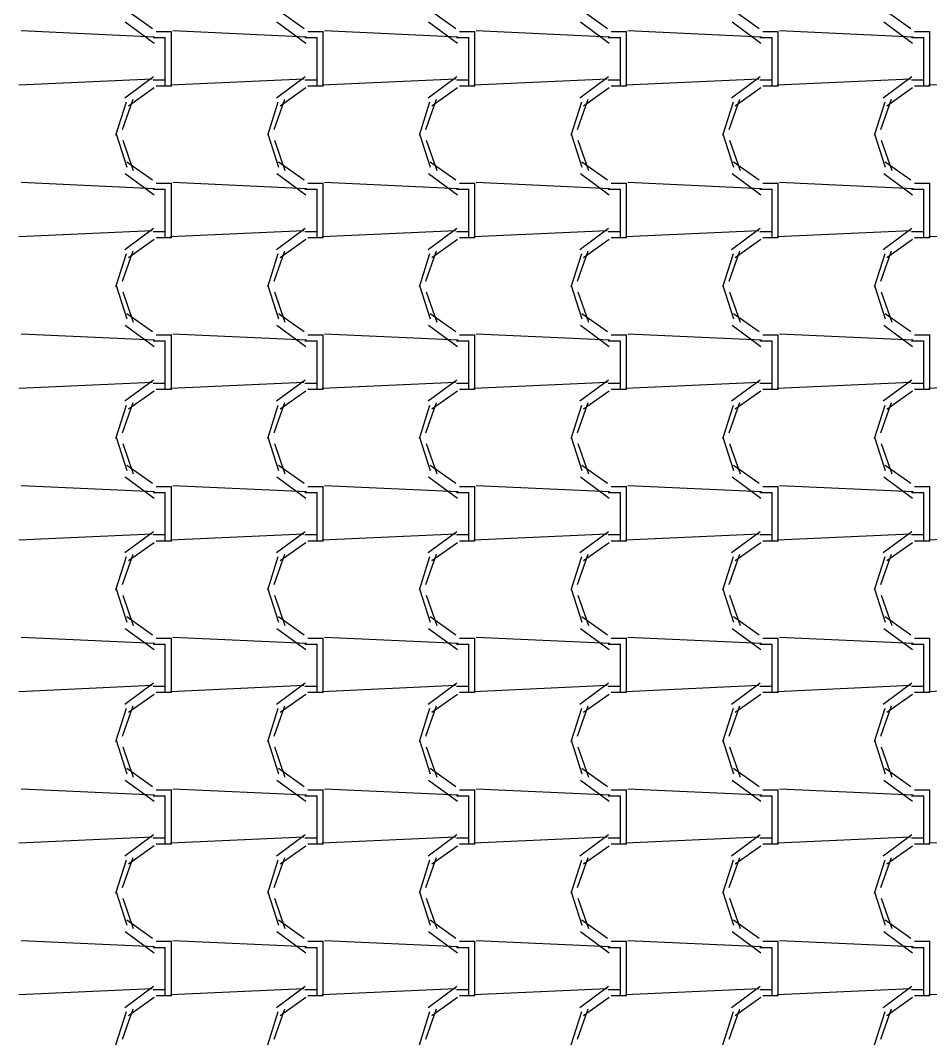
# Model space of a CAD drawing. Header units: millimetres. Extents: x -336 to -33, y -135 to 770.
# Drawn here: x -309.076 to -307.276, y 729.719 to 731.739 of the extents above; entities that cross this region are included whole.
import ezdxf

# ---------------------------------------------------------------- set-up
doc = ezdxf.new("R2010")
doc.units = ezdxf.units.MM
doc.header["$LTSCALE"] = 50
doc.header["$MEASUREMENT"] = 0
doc.layers.add('-HIDRO', color=8, linetype='CONTINUOUS')

msp = doc.modelspace()

# ---------------------------------------------------------------- linework, layer by layer
at = {"layer": '-HIDRO', "linetype": 'Continuous'}
for p, q in [((-308.8657, 731.7593), (-308.8147, 731.7233)), ((-308.5657, 731.7593), (-308.5147, 731.7233)), ((-308.2657, 731.7593), (-308.2147, 731.7233)), ((-307.9657, 731.7593), (-307.9147, 731.7233)), ((-307.6657, 731.7593), (-307.6147, 731.7233)), ((-307.3657, 731.7593), (-307.3147, 731.7233)), ((-308.8686, 731.736), (-308.8116, 731.694)), ((-308.5686, 731.736), (-308.5116, 731.694)), ((-308.2686, 731.736), (-308.2116, 731.694)), ((-307.9686, 731.736), (-307.9116, 731.694)), ((-307.6686, 731.736), (-307.6116, 731.694)), ((-307.3686, 731.736), (-307.3116, 731.694)), ((-308.8105, 731.7061), (-309.0745, 731.7181)), ((-308.8134, 731.7049), (-308.7894, 731.7049)), ((-308.8074, 731.7169), (-308.7774, 731.7169)), ((-308.7894, 731.6209), (-308.7894, 731.7049)), ((-308.7774, 731.6209), (-308.7774, 731.7169)), ((-308.5105, 731.7061), (-308.7745, 731.7181)), ((-308.5134, 731.7049), (-308.4894, 731.7049)), ((-308.5074, 731.7169), (-308.4774, 731.7169)), ((-308.4894, 731.6209), (-308.4894, 731.7049)), ((-308.4774, 731.6209), (-308.4774, 731.7169)), ((-308.2105, 731.7061), (-308.4745, 731.7181)), ((-308.2134, 731.7049), (-308.1894, 731.7049)), ((-308.2074, 731.7169), (-308.1774, 731.7169)), ((-308.1894, 731.6209), (-308.1894, 731.7049)), ((-308.1774, 731.6209), (-308.1774, 731.7169)), ((-307.9105, 731.7061), (-308.1745, 731.7181)), ((-307.9134, 731.7049), (-307.8894, 731.7049)), ((-307.9074, 731.7169), (-307.8774, 731.7169)), ((-307.8894, 731.6209), (-307.8894, 731.7049)), ((-307.8774, 731.6209), (-307.8774, 731.7169)), ((-307.6105, 731.7061), (-307.8745, 731.7181)), ((-307.6134, 731.7049), (-307.5894, 731.7049)), ((-307.6074, 731.7169), (-307.5774, 731.7169)), ((-307.5894, 731.6209), (-307.5894, 731.7049)), ((-307.5774, 731.6209), (-307.5774, 731.7169)), ((-307.3105, 731.7061), (-307.5745, 731.7181)), ((-307.3134, 731.7049), (-307.2894, 731.7049)), ((-307.3074, 731.7169), (-307.2774, 731.7169)), ((-307.2894, 731.6209), (-307.2894, 731.7049)), ((-307.2774, 731.6209), (-307.2774, 731.7169)), ((-308.8153, 731.6228), (-309.0793, 731.6108)), ((-308.8127, 731.6274), (-308.8697, 731.5854)), ((-308.5153, 731.6228), (-308.7793, 731.6108)), ((-308.5127, 731.6274), (-308.5697, 731.5854)), ((-308.2153, 731.6228), (-308.4793, 731.6108)), ((-308.2127, 731.6274), (-308.2697, 731.5854)), ((-307.9153, 731.6228), (-308.1793, 731.6108)), ((-307.9127, 731.6274), (-307.9697, 731.5854)), ((-307.6153, 731.6228), (-307.8793, 731.6108)), ((-307.6127, 731.6274), (-307.6697, 731.5854)), ((-307.3153, 731.6228), (-307.5793, 731.6108)), ((-307.3127, 731.6274), (-307.3697, 731.5854)), ((-307.0153, 731.6228), (-307.2793, 731.6108)), ((-308.8114, 731.6055), (-308.8624, 731.5695)), ((-308.7894, 731.6209), (-308.8134, 731.6209)), ((-308.7774, 731.6089), (-308.8074, 731.6089)), ((-308.7894, 731.6089), (-308.7894, 731.6209)), ((-308.7774, 731.6089), (-308.7774, 731.6209)), ((-308.5114, 731.6055), (-308.5624, 731.5695)), ((-308.4894, 731.6209), (-308.5134, 731.6209)), ((-308.4774, 731.6089), (-308.5074, 731.6089)), ((-308.4894, 731.6089), (-308.4894, 731.6209)), ((-308.4774, 731.6089), (-308.4774, 731.6209)), ((-308.2114, 731.6055), (-308.2624, 731.5695)), ((-308.1894, 731.6209), (-308.2134, 731.6209)), ((-308.1774, 731.6089), (-308.2074, 731.6089)), ((-308.1894, 731.6089), (-308.1894, 731.6209)), ((-308.1774, 731.6089), (-308.1774, 731.6209)), ((-307.9114, 731.6055), (-307.9624, 731.5695)), ((-307.8894, 731.6209), (-307.9134, 731.6209)), ((-307.8774, 731.6089), (-307.9074, 731.6089)), ((-307.8894, 731.6089), (-307.8894, 731.6209)), ((-307.8774, 731.6089), (-307.8774, 731.6209)), ((-307.6114, 731.6055), (-307.6624, 731.5695)), ((-307.5894, 731.6209), (-307.6134, 731.6209)), ((-307.5774, 731.6089), (-307.6074, 731.6089)), ((-307.5894, 731.6089), (-307.5894, 731.6209)), ((-307.5774, 731.6089), (-307.5774, 731.6209)), ((-307.3114, 731.6055), (-307.3624, 731.5695)), ((-307.2894, 731.6209), (-307.3134, 731.6209)), ((-307.2774, 731.6089), (-307.3074, 731.6089)), ((-307.2894, 731.6089), (-307.2894, 731.6209)), ((-307.2774, 731.6089), (-307.2774, 731.6209)), ((-308.8538, 731.5824), (-308.8748, 731.5224)), ((-308.5538, 731.5824), (-308.5748, 731.5224)), ((-308.2538, 731.5824), (-308.2748, 731.5224)), ((-307.9538, 731.5824), (-307.9748, 731.5224)), ((-307.6538, 731.5824), (-307.6748, 731.5224)), ((-307.3538, 731.5824), (-307.3748, 731.5224)), ((-308.8666, 731.5774), (-308.8876, 731.5114)), ((-308.5666, 731.5774), (-308.5876, 731.5114)), ((-308.2666, 731.5774), (-308.2876, 731.5114)), ((-307.9666, 731.5774), (-307.9876, 731.5114)), ((-307.6666, 731.5774), (-307.6876, 731.5114)), ((-307.3666, 731.5774), (-307.3876, 731.5114)), ((-308.8868, 731.5146), (-308.8658, 731.4486)), ((-308.8737, 731.502), (-308.8527, 731.442)), ((-308.5868, 731.5146), (-308.5658, 731.4486)), ((-308.5737, 731.502), (-308.5527, 731.442)), ((-308.2868, 731.5146), (-308.2658, 731.4486)), ((-308.2737, 731.502), (-308.2527, 731.442)), ((-307.9868, 731.5146), (-307.9658, 731.4486)), ((-307.9737, 731.502), (-307.9527, 731.442)), ((-307.6868, 731.5146), (-307.6658, 731.4486)), ((-307.6737, 731.502), (-307.6527, 731.442)), ((-307.3868, 731.5146), (-307.3658, 731.4486)), ((-307.3737, 731.502), (-307.3527, 731.442)), ((-308.8657, 731.4593), (-308.8147, 731.4233)), ((-308.5657, 731.4593), (-308.5147, 731.4233)), ((-308.2657, 731.4593), (-308.2147, 731.4233)), ((-307.9657, 731.4593), (-307.9147, 731.4233)), ((-307.6657, 731.4593), (-307.6147, 731.4233)), ((-307.3657, 731.4593), (-307.3147, 731.4233)), ((-308.8686, 731.436), (-308.8116, 731.394)), ((-308.5686, 731.436), (-308.5116, 731.394)), ((-308.2686, 731.436), (-308.2116, 731.394)), ((-307.9686, 731.436), (-307.9116, 731.394)), ((-307.6686, 731.436), (-307.6116, 731.394)), ((-307.3686, 731.436), (-307.3116, 731.394)), ((-308.8105, 731.4061), (-309.0745, 731.4181)), ((-308.8134, 731.4049), (-308.7894, 731.4049)), ((-308.8074, 731.4169), (-308.7774, 731.4169)), ((-308.7894, 731.3209), (-308.7894, 731.4049)), ((-308.7774, 731.3209), (-308.7774, 731.4169)), ((-308.5105, 731.4061), (-308.7745, 731.4181)), ((-308.5134, 731.4049), (-308.4894, 731.4049)), ((-308.5074, 731.4169), (-308.4774, 731.4169)), ((-308.4894, 731.3209), (-308.4894, 731.4049)), ((-308.4774, 731.3209), (-308.4774, 731.4169)), ((-308.2105, 731.4061), (-308.4745, 731.4181)), ((-308.2134, 731.4049), (-308.1894, 731.4049)), ((-308.2074, 731.4169), (-308.1774, 731.4169)), ((-308.1894, 731.3209), (-308.1894, 731.4049)), ((-308.1774, 731.3209), (-308.1774, 731.4169)), ((-307.9105, 731.4061), (-308.1745, 731.4181)), ((-307.9134, 731.4049), (-307.8894, 731.4049)), ((-307.9074, 731.4169), (-307.8774, 731.4169)), ((-307.8894, 731.3209), (-307.8894, 731.4049)), ((-307.8774, 731.3209), (-307.8774, 731.4169)), ((-307.6105, 731.4061), (-307.8745, 731.4181)), ((-307.6134, 731.4049), (-307.5894, 731.4049)), ((-307.6074, 731.4169), (-307.5774, 731.4169)), ((-307.5894, 731.3209), (-307.5894, 731.4049)), ((-307.5774, 731.3209), (-307.5774, 731.4169)), ((-307.3105, 731.4061), (-307.5745, 731.4181)), ((-307.3134, 731.4049), (-307.2894, 731.4049)), ((-307.3074, 731.4169), (-307.2774, 731.4169)), ((-307.2894, 731.3209), (-307.2894, 731.4049)), ((-307.2774, 731.3209), (-307.2774, 731.4169)), ((-308.8153, 731.3228), (-309.0793, 731.3108)), ((-308.8127, 731.3274), (-308.8697, 731.2854)), ((-308.7894, 731.3209), (-308.8134, 731.3209)), ((-308.7894, 731.3089), (-308.7894, 731.3209)), ((-308.5153, 731.3228), (-308.7793, 731.3108)), ((-308.7774, 731.3089), (-308.7774, 731.3209)), ((-308.5127, 731.3274), (-308.5697, 731.2854)), ((-308.4894, 731.3209), (-308.5134, 731.3209)), ((-308.4894, 731.3089), (-308.4894, 731.3209)), ((-308.2153, 731.3228), (-308.4793, 731.3108)), ((-308.4774, 731.3089), (-308.4774, 731.3209)), ((-308.2127, 731.3274), (-308.2697, 731.2854)), ((-308.1894, 731.3209), (-308.2134, 731.3209)), ((-308.1894, 731.3089), (-308.1894, 731.3209)), ((-307.9153, 731.3228), (-308.1793, 731.3108)), ((-308.1774, 731.3089), (-308.1774, 731.3209)), ((-307.9127, 731.3274), (-307.9697, 731.2854)), ((-307.8894, 731.3209), (-307.9134, 731.3209)), ((-307.8894, 731.3089), (-307.8894, 731.3209)), ((-307.6153, 731.3228), (-307.8793, 731.3108)), ((-307.8774, 731.3089), (-307.8774, 731.3209)), ((-307.6127, 731.3274), (-307.6697, 731.2854)), ((-307.5894, 731.3209), (-307.6134, 731.3209)), ((-307.5894, 731.3089), (-307.5894, 731.3209)), ((-307.3153, 731.3228), (-307.5793, 731.3108)), ((-307.5774, 731.3089), (-307.5774, 731.3209)), ((-307.3127, 731.3274), (-307.3697, 731.2854)), ((-307.2894, 731.3209), (-307.3134, 731.3209)), ((-307.2894, 731.3089), (-307.2894, 731.3209)), ((-307.0153, 731.3228), (-307.2793, 731.3108)), ((-307.2774, 731.3089), (-307.2774, 731.3209)), ((-308.8114, 731.3055), (-308.8624, 731.2695)), ((-308.7774, 731.3089), (-308.8074, 731.3089)), ((-308.5114, 731.3055), (-308.5624, 731.2695)), ((-308.4774, 731.3089), (-308.5074, 731.3089)), ((-308.2114, 731.3055), (-308.2624, 731.2695)), ((-308.1774, 731.3089), (-308.2074, 731.3089)), ((-307.9114, 731.3055), (-307.9624, 731.2695)), ((-307.8774, 731.3089), (-307.9074, 731.3089)), ((-307.6114, 731.3055), (-307.6624, 731.2695)), ((-307.5774, 731.3089), (-307.6074, 731.3089)), ((-307.3114, 731.3055), (-307.3624, 731.2695)), ((-307.2774, 731.3089), (-307.3074, 731.3089)), ((-308.8538, 731.2824), (-308.8748, 731.2224)), ((-308.5538, 731.2824), (-308.5748, 731.2224)), ((-308.2538, 731.2824), (-308.2748, 731.2224)), ((-307.9538, 731.2824), (-307.9748, 731.2224)), ((-307.6538, 731.2824), (-307.6748, 731.2224)), ((-307.3538, 731.2824), (-307.3748, 731.2224)), ((-308.8666, 731.2774), (-308.8876, 731.2114)), ((-308.5666, 731.2774), (-308.5876, 731.2114)), ((-308.2666, 731.2774), (-308.2876, 731.2114)), ((-307.9666, 731.2774), (-307.9876, 731.2114)), ((-307.6666, 731.2774), (-307.6876, 731.2114)), ((-307.3666, 731.2774), (-307.3876, 731.2114)), ((-308.8868, 731.2146), (-308.8658, 731.1486)), ((-308.8737, 731.202), (-308.8527, 731.142)), ((-308.5868, 731.2146), (-308.5658, 731.1486)), ((-308.5737, 731.202), (-308.5527, 731.142)), ((-308.2868, 731.2146), (-308.2658, 731.1486)), ((-308.2737, 731.202), (-308.2527, 731.142)), ((-307.9868, 731.2146), (-307.9658, 731.1486)), ((-307.9737, 731.202), (-307.9527, 731.142)), ((-307.6868, 731.2146), (-307.6658, 731.1486)), ((-307.6737, 731.202), (-307.6527, 731.142)), ((-307.3868, 731.2146), (-307.3658, 731.1486)), ((-307.3737, 731.202), (-307.3527, 731.142)), ((-308.8657, 731.1593), (-308.8147, 731.1233)), ((-308.5657, 731.1593), (-308.5147, 731.1233)), ((-308.2657, 731.1593), (-308.2147, 731.1233)), ((-307.9657, 731.1593), (-307.9147, 731.1233)), ((-307.6657, 731.1593), (-307.6147, 731.1233)), ((-307.3657, 731.1593), (-307.3147, 731.1233)), ((-308.8105, 731.1061), (-309.0745, 731.1181)), ((-308.8686, 731.136), (-308.8116, 731.094)), ((-308.5105, 731.1061), (-308.7745, 731.1181)), ((-308.5686, 731.136), (-308.5116, 731.094)), ((-308.2105, 731.1061), (-308.4745, 731.1181)), ((-308.2686, 731.136), (-308.2116, 731.094)), ((-307.9105, 731.1061), (-308.1745, 731.1181)), ((-307.9686, 731.136), (-307.9116, 731.094)), ((-307.6105, 731.1061), (-307.8745, 731.1181)), ((-307.6686, 731.136), (-307.6116, 731.094)), ((-307.3105, 731.1061), (-307.5745, 731.1181)), ((-307.3686, 731.136), (-307.3116, 731.094)), ((-308.8134, 731.1049), (-308.7894, 731.1049)), ((-308.8074, 731.1169), (-308.7774, 731.1169)), ((-308.7894, 731.0209), (-308.7894, 731.1049)), ((-308.7774, 731.0209), (-308.7774, 731.1169)), ((-308.5134, 731.1049), (-308.4894, 731.1049)), ((-308.5074, 731.1169), (-308.4774, 731.1169)), ((-308.4894, 731.0209), (-308.4894, 731.1049)), ((-308.4774, 731.0209), (-308.4774, 731.1169)), ((-308.2134, 731.1049), (-308.1894, 731.1049)), ((-308.2074, 731.1169), (-308.1774, 731.1169)), ((-308.1894, 731.0209), (-308.1894, 731.1049)), ((-308.1774, 731.0209), (-308.1774, 731.1169)), ((-307.9134, 731.1049), (-307.8894, 731.1049)), ((-307.9074, 731.1169), (-307.8774, 731.1169)), ((-307.8894, 731.0209), (-307.8894, 731.1049)), ((-307.8774, 731.0209), (-307.8774, 731.1169)), ((-307.6134, 731.1049), (-307.5894, 731.1049)), ((-307.6074, 731.1169), (-307.5774, 731.1169)), ((-307.5894, 731.0209), (-307.5894, 731.1049)), ((-307.5774, 731.0209), (-307.5774, 731.1169)), ((-307.3134, 731.1049), (-307.2894, 731.1049)), ((-307.3074, 731.1169), (-307.2774, 731.1169)), ((-307.2894, 731.0209), (-307.2894, 731.1049)), ((-307.2774, 731.0209), (-307.2774, 731.1169)), ((-308.8153, 731.0228), (-309.0793, 731.0108)), ((-308.8127, 731.0274), (-308.8697, 730.9854)), ((-308.7894, 731.0209), (-308.8134, 731.0209)), ((-308.7894, 731.0089), (-308.7894, 731.0209)), ((-308.5153, 731.0228), (-308.7793, 731.0108)), ((-308.7774, 731.0089), (-308.7774, 731.0209)), ((-308.5127, 731.0274), (-308.5697, 730.9854)), ((-308.4894, 731.0209), (-308.5134, 731.0209)), ((-308.4894, 731.0089), (-308.4894, 731.0209)), ((-308.2153, 731.0228), (-308.4793, 731.0108)), ((-308.4774, 731.0089), (-308.4774, 731.0209)), ((-308.2127, 731.0274), (-308.2697, 730.9854)), ((-308.1894, 731.0209), (-308.2134, 731.0209)), ((-308.1894, 731.0089), (-308.1894, 731.0209)), ((-307.9153, 731.0228), (-308.1793, 731.0108)), ((-308.1774, 731.0089), (-308.1774, 731.0209)), ((-307.9127, 731.0274), (-307.9697, 730.9854)), ((-307.8894, 731.0209), (-307.9134, 731.0209)), ((-307.8894, 731.0089), (-307.8894, 731.0209)), ((-307.6153, 731.0228), (-307.8793, 731.0108)), ((-307.8774, 731.0089), (-307.8774, 731.0209)), ((-307.6127, 731.0274), (-307.6697, 730.9854)), ((-307.5894, 731.0209), (-307.6134, 731.0209)), ((-307.5894, 731.0089), (-307.5894, 731.0209)), ((-307.3153, 731.0228), (-307.5793, 731.0108)), ((-307.5774, 731.0089), (-307.5774, 731.0209)), ((-307.3127, 731.0274), (-307.3697, 730.9854)), ((-307.2894, 731.0209), (-307.3134, 731.0209)), ((-307.2894, 731.0089), (-307.2894, 731.0209)), ((-307.0153, 731.0228), (-307.2793, 731.0108)), ((-307.2774, 731.0089), (-307.2774, 731.0209)), ((-308.8114, 731.0055), (-308.8624, 730.9695)), ((-308.7774, 731.0089), (-308.8074, 731.0089)), ((-308.5114, 731.0055), (-308.5624, 730.9695)), ((-308.4774, 731.0089), (-308.5074, 731.0089)), ((-308.2114, 731.0055), (-308.2624, 730.9695)), ((-308.1774, 731.0089), (-308.2074, 731.0089)), ((-307.9114, 731.0055), (-307.9624, 730.9695)), ((-307.8774, 731.0089), (-307.9074, 731.0089)), ((-307.6114, 731.0055), (-307.6624, 730.9695)), ((-307.5774, 731.0089), (-307.6074, 731.0089)), ((-307.3114, 731.0054), (-307.3624, 730.9694)), ((-307.2774, 731.0089), (-307.3074, 731.0089)), ((-308.8666, 730.9774), (-308.8876, 730.9114)), ((-308.8538, 730.9824), (-308.8748, 730.9224)), ((-308.5666, 730.9774), (-308.5876, 730.9114)), ((-308.5538, 730.9824), (-308.5748, 730.9224)), ((-308.2666, 730.9774), (-308.2876, 730.9114)), ((-308.2538, 730.9824), (-308.2748, 730.9224)), ((-307.9666, 730.9774), (-307.9876, 730.9114)), ((-307.9538, 730.9824), (-307.9748, 730.9224)), ((-307.6666, 730.9774), (-307.6876, 730.9114)), ((-307.6538, 730.9824), (-307.6748, 730.9224)), ((-307.3666, 730.9774), (-307.3876, 730.9114)), ((-307.3538, 730.9824), (-307.3748, 730.9224)), ((-308.8868, 730.9146), (-308.8658, 730.8486)), ((-308.8737, 730.902), (-308.8527, 730.842)), ((-308.5868, 730.9146), (-308.5658, 730.8486)), ((-308.5737, 730.902), (-308.5527, 730.842)), ((-308.2868, 730.9146), (-308.2658, 730.8486)), ((-308.2737, 730.902), (-308.2527, 730.842)), ((-307.9868, 730.9146), (-307.9658, 730.8486)), ((-307.9737, 730.902), (-307.9527, 730.842)), ((-307.6868, 730.9146), (-307.6658, 730.8486)), ((-307.6737, 730.902), (-307.6527, 730.842)), ((-307.3868, 730.9146), (-307.3658, 730.8486)), ((-307.3737, 730.902), (-307.3527, 730.842)), ((-308.8657, 730.8593), (-308.8147, 730.8233)), ((-308.5657, 730.8593), (-308.5147, 730.8233)), ((-308.2657, 730.8593), (-308.2147, 730.8233)), ((-307.9657, 730.8593), (-307.9147, 730.8233)), ((-307.6657, 730.8593), (-307.6147, 730.8233)), ((-307.3657, 730.8593), (-307.3147, 730.8233)), ((-308.8686, 730.836), (-308.8116, 730.794)), ((-308.5686, 730.836), (-308.5116, 730.794)), ((-308.2686, 730.836), (-308.2116, 730.794)), ((-307.9686, 730.836), (-307.9116, 730.794)), ((-307.6686, 730.836), (-307.6116, 730.794)), ((-307.3686, 730.836), (-307.3116, 730.794)), ((-308.8105, 730.8061), (-309.0745, 730.8181)), ((-308.8074, 730.8169), (-308.7774, 730.8169)), ((-308.7774, 730.7209), (-308.7774, 730.8169)), ((-308.5105, 730.8061), (-308.7745, 730.8181)), ((-308.5074, 730.8169), (-308.4774, 730.8169)), ((-308.4774, 730.7209), (-308.4774, 730.8169)), ((-308.2105, 730.8061), (-308.4745, 730.8181)), ((-308.2074, 730.8169), (-308.1774, 730.8169)), ((-308.1774, 730.7209), (-308.1774, 730.8169)), ((-307.9105, 730.8061), (-308.1745, 730.8181)), ((-307.9074, 730.8169), (-307.8774, 730.8169)), ((-307.8774, 730.7209), (-307.8774, 730.8169)), ((-307.6105, 730.8061), (-307.8745, 730.8181)), ((-307.6074, 730.8169), (-307.5774, 730.8169)), ((-307.5774, 730.7209), (-307.5774, 730.8169)), ((-307.3105, 730.8061), (-307.5745, 730.8181)), ((-307.3074, 730.8169), (-307.2774, 730.8169)), ((-307.2774, 730.7209), (-307.2774, 730.8169)), ((-308.8134, 730.8049), (-308.7894, 730.8049)), ((-308.7894, 730.7209), (-308.7894, 730.8049)), ((-308.5134, 730.8049), (-308.4894, 730.8049)), ((-308.4894, 730.7209), (-308.4894, 730.8049)), ((-308.2134, 730.8049), (-308.1894, 730.8049)), ((-308.1894, 730.7209), (-308.1894, 730.8049)), ((-307.9134, 730.8049), (-307.8894, 730.8049)), ((-307.8894, 730.7209), (-307.8894, 730.8049)), ((-307.6134, 730.8049), (-307.5894, 730.8049)), ((-307.5894, 730.7209), (-307.5894, 730.8049)), ((-307.3134, 730.8049), (-307.2894, 730.8049)), ((-307.2894, 730.7209), (-307.2894, 730.8049)), ((-308.8153, 730.7228), (-309.0793, 730.7108)), ((-308.8127, 730.7274), (-308.8697, 730.6854)), ((-308.7894, 730.7209), (-308.8134, 730.7209)), ((-308.7894, 730.7089), (-308.7894, 730.7209)), ((-308.5153, 730.7228), (-308.7793, 730.7108)), ((-308.7774, 730.7089), (-308.7774, 730.7209)), ((-308.5127, 730.7274), (-308.5697, 730.6854)), ((-308.4894, 730.7209), (-308.5134, 730.7209)), ((-308.4894, 730.7089), (-308.4894, 730.7209)), ((-308.2153, 730.7228), (-308.4793, 730.7108)), ((-308.4774, 730.7089), (-308.4774, 730.7209)), ((-308.2127, 730.7274), (-308.2697, 730.6854)), ((-308.1894, 730.7209), (-308.2134, 730.7209)), ((-308.1894, 730.7089), (-308.1894, 730.7209)), ((-307.9153, 730.7228), (-308.1793, 730.7108)), ((-308.1774, 730.7089), (-308.1774, 730.7209)), ((-307.9127, 730.7274), (-307.9697, 730.6854)), ((-307.8894, 730.7209), (-307.9134, 730.7209)), ((-307.8894, 730.7089), (-307.8894, 730.7209)), ((-307.6153, 730.7228), (-307.8793, 730.7108)), ((-307.8774, 730.7089), (-307.8774, 730.7209)), ((-307.6127, 730.7274), (-307.6697, 730.6854)), ((-307.5894, 730.7209), (-307.6134, 730.7209)), ((-307.5894, 730.7089), (-307.5894, 730.7209)), ((-307.3153, 730.7228), (-307.5793, 730.7108)), ((-307.5774, 730.7089), (-307.5774, 730.7209)), ((-307.3127, 730.7274), (-307.3697, 730.6854)), ((-307.2894, 730.7209), (-307.3134, 730.7209)), ((-307.2894, 730.7089), (-307.2894, 730.7209)), ((-307.0153, 730.7228), (-307.2793, 730.7108)), ((-307.2774, 730.7089), (-307.2774, 730.7209)), ((-308.8114, 730.7055), (-308.8624, 730.6695)), ((-308.7774, 730.7089), (-308.8074, 730.7089)), ((-308.5114, 730.7055), (-308.5624, 730.6695)), ((-308.4774, 730.7089), (-308.5074, 730.7089)), ((-308.2114, 730.7055), (-308.2624, 730.6695)), ((-308.1774, 730.7089), (-308.2074, 730.7089)), ((-307.9114, 730.7055), (-307.9624, 730.6695)), ((-307.8774, 730.7089), (-307.9074, 730.7089)), ((-307.6114, 730.7054), (-307.6624, 730.6694)), ((-307.5774, 730.7089), (-307.6074, 730.7089)), ((-307.3114, 730.7054), (-307.3624, 730.6694)), ((-307.2774, 730.7089), (-307.3074, 730.7089)), ((-308.8666, 730.6774), (-308.8876, 730.6114)), ((-308.8538, 730.6824), (-308.8748, 730.6224)), ((-308.5666, 730.6774), (-308.5876, 730.6114)), ((-308.5538, 730.6824), (-308.5748, 730.6224)), ((-308.2666, 730.6774), (-308.2876, 730.6114)), ((-308.2538, 730.6824), (-308.2748, 730.6224)), ((-307.9666, 730.6774), (-307.9876, 730.6114)), ((-307.9538, 730.6824), (-307.9748, 730.6224)), ((-307.6666, 730.6774), (-307.6876, 730.6114)), ((-307.6538, 730.6824), (-307.6748, 730.6224)), ((-307.3666, 730.6774), (-307.3876, 730.6114)), ((-307.3538, 730.6824), (-307.3748, 730.6224)), ((-308.8868, 730.6146), (-308.8658, 730.5486)), ((-308.5868, 730.6146), (-308.5658, 730.5486)), ((-308.2868, 730.6146), (-308.2658, 730.5486)), ((-307.9868, 730.6146), (-307.9658, 730.5486)), ((-307.6868, 730.6146), (-307.6658, 730.5486)), ((-307.3868, 730.6146), (-307.3658, 730.5486)), ((-308.8737, 730.602), (-308.8527, 730.542)), ((-308.5737, 730.602), (-308.5527, 730.542)), ((-308.2737, 730.602), (-308.2527, 730.542)), ((-307.9737, 730.602), (-307.9527, 730.542)), ((-307.6737, 730.602), (-307.6527, 730.542)), ((-307.3737, 730.602), (-307.3527, 730.542)), ((-308.8656, 730.5593), (-308.8146, 730.5233)), ((-308.5657, 730.5593), (-308.5147, 730.5233)), ((-308.2657, 730.5593), (-308.2147, 730.5233)), ((-307.9657, 730.5593), (-307.9147, 730.5233)), ((-307.6657, 730.5593), (-307.6147, 730.5233)), ((-307.3657, 730.5593), (-307.3147, 730.5233)), ((-308.8686, 730.536), (-308.8116, 730.494)), ((-308.5686, 730.536), (-308.5116, 730.494)), ((-308.2686, 730.536), (-308.2116, 730.494)), ((-307.9686, 730.536), (-307.9116, 730.494)), ((-307.6686, 730.536), (-307.6116, 730.494)), ((-307.3686, 730.536), (-307.3116, 730.494)), ((-308.8105, 730.5061), (-309.0745, 730.5181)), ((-308.8074, 730.5169), (-308.7774, 730.5169)), ((-308.7774, 730.4209), (-308.7774, 730.5169)), ((-308.5105, 730.5061), (-308.7745, 730.5181)), ((-308.5074, 730.5169), (-308.4774, 730.5169)), ((-308.4774, 730.4209), (-308.4774, 730.5169)), ((-308.2105, 730.5061), (-308.4745, 730.5181)), ((-308.2074, 730.5169), (-308.1774, 730.5169)), ((-308.1774, 730.4209), (-308.1774, 730.5169)), ((-307.9105, 730.5061), (-308.1745, 730.5181)), ((-307.9074, 730.5169), (-307.8774, 730.5169)), ((-307.8774, 730.4209), (-307.8774, 730.5169)), ((-307.6105, 730.5061), (-307.8745, 730.5181)), ((-307.6074, 730.5169), (-307.5774, 730.5169)), ((-307.5774, 730.4209), (-307.5774, 730.5169)), ((-307.3105, 730.5061), (-307.5745, 730.5181)), ((-307.3074, 730.5169), (-307.2774, 730.5169)), ((-307.2774, 730.4209), (-307.2774, 730.5169)), ((-308.8134, 730.5049), (-308.7894, 730.5049)), ((-308.7894, 730.4209), (-308.7894, 730.5049)), ((-308.5134, 730.5049), (-308.4894, 730.5049)), ((-308.4894, 730.4209), (-308.4894, 730.5049)), ((-308.2134, 730.5049), (-308.1894, 730.5049)), ((-308.1894, 730.4209), (-308.1894, 730.5049)), ((-307.9134, 730.5049), (-307.8894, 730.5049)), ((-307.8894, 730.4209), (-307.8894, 730.5049)), ((-307.6134, 730.5049), (-307.5894, 730.5049)), ((-307.5894, 730.4209), (-307.5894, 730.5049)), ((-307.3134, 730.5049), (-307.2894, 730.5049)), ((-307.2894, 730.4209), (-307.2894, 730.5049)), ((-308.8153, 730.4228), (-309.0793, 730.4108)), ((-308.8127, 730.4274), (-308.8697, 730.3854)), ((-308.7894, 730.4209), (-308.8134, 730.4209)), ((-308.7894, 730.4089), (-308.7894, 730.4209)), ((-308.5153, 730.4228), (-308.7793, 730.4108)), ((-308.7774, 730.4089), (-308.7774, 730.4209)), ((-308.5127, 730.4274), (-308.5697, 730.3854)), ((-308.4894, 730.4209), (-308.5134, 730.4209)), ((-308.4894, 730.4089), (-308.4894, 730.4209)), ((-308.2153, 730.4228), (-308.4793, 730.4108)), ((-308.4774, 730.4089), (-308.4774, 730.4209)), ((-308.2127, 730.4274), (-308.2697, 730.3854)), ((-308.1894, 730.4209), (-308.2134, 730.4209)), ((-308.1894, 730.4089), (-308.1894, 730.4209)), ((-307.9153, 730.4228), (-308.1793, 730.4108)), ((-308.1774, 730.4089), (-308.1774, 730.4209)), ((-307.9127, 730.4274), (-307.9697, 730.3854)), ((-307.8894, 730.4209), (-307.9134, 730.4209)), ((-307.8894, 730.4089), (-307.8894, 730.4209)), ((-307.6153, 730.4228), (-307.8793, 730.4108)), ((-307.8774, 730.4089), (-307.8774, 730.4209)), ((-307.6127, 730.4274), (-307.6697, 730.3854)), ((-307.5894, 730.4209), (-307.6134, 730.4209)), ((-307.5894, 730.4089), (-307.5894, 730.4209)), ((-307.3153, 730.4228), (-307.5793, 730.4108)), ((-307.5774, 730.4089), (-307.5774, 730.4209)), ((-307.3127, 730.4274), (-307.3697, 730.3854)), ((-307.2894, 730.4209), (-307.3134, 730.4209)), ((-307.2894, 730.4089), (-307.2894, 730.4209)), ((-307.0153, 730.4228), (-307.2793, 730.4108)), ((-307.2774, 730.4089), (-307.2774, 730.4209)), ((-308.8114, 730.4055), (-308.8624, 730.3695)), ((-308.7774, 730.4089), (-308.8074, 730.4089)), ((-308.5114, 730.4055), (-308.5624, 730.3695)), ((-308.4774, 730.4089), (-308.5074, 730.4089)), ((-308.2114, 730.4054), (-308.2624, 730.3694)), ((-308.1774, 730.4089), (-308.2074, 730.4089)), ((-307.9114, 730.4054), (-307.9624, 730.3694)), ((-307.8774, 730.4089), (-307.9074, 730.4089)), ((-307.6114, 730.4054), (-307.6624, 730.3694)), ((-307.5774, 730.4089), (-307.6074, 730.4089)), ((-307.3114, 730.4054), (-307.3624, 730.3694)), ((-307.2774, 730.4089), (-307.3074, 730.4089)), ((-308.8666, 730.3774), (-308.8876, 730.3114)), ((-308.8538, 730.3824), (-308.8748, 730.3224)), ((-308.5666, 730.3774), (-308.5876, 730.3114)), ((-308.5538, 730.3824), (-308.5748, 730.3224)), ((-308.2666, 730.3774), (-308.2876, 730.3114)), ((-308.2538, 730.3824), (-308.2748, 730.3224)), ((-307.9666, 730.3774), (-307.9876, 730.3114)), ((-307.9538, 730.3824), (-307.9748, 730.3224)), ((-307.6666, 730.3774), (-307.6876, 730.3114)), ((-307.6538, 730.3824), (-307.6748, 730.3224)), ((-307.3666, 730.3774), (-307.3876, 730.3114)), ((-307.3538, 730.3824), (-307.3748, 730.3224)), ((-308.8868, 730.3146), (-308.8658, 730.2486)), ((-308.5868, 730.3146), (-308.5658, 730.2486)), ((-308.2868, 730.3146), (-308.2658, 730.2486)), ((-307.9868, 730.3146), (-307.9658, 730.2486)), ((-307.6868, 730.3146), (-307.6658, 730.2486)), ((-307.3868, 730.3146), (-307.3658, 730.2486)), ((-308.8737, 730.302), (-308.8527, 730.242)), ((-308.5737, 730.302), (-308.5527, 730.242)), ((-308.2737, 730.302), (-308.2527, 730.242)), ((-307.9737, 730.302), (-307.9527, 730.242)), ((-307.6737, 730.302), (-307.6527, 730.242)), ((-307.3737, 730.302), (-307.3527, 730.242)), ((-308.8656, 730.2593), (-308.8146, 730.2233)), ((-308.5656, 730.2593), (-308.5146, 730.2233)), ((-308.2656, 730.2593), (-308.2146, 730.2233)), ((-307.9657, 730.2593), (-307.9147, 730.2233)), ((-307.6657, 730.2593), (-307.6147, 730.2233)), ((-307.3657, 730.2593), (-307.3147, 730.2233)), ((-308.8686, 730.236), (-308.8116, 730.194)), ((-308.5686, 730.236), (-308.5116, 730.194)), ((-308.2686, 730.236), (-308.2116, 730.194)), ((-307.9686, 730.236), (-307.9116, 730.194)), ((-307.6686, 730.236), (-307.6116, 730.194)), ((-307.3686, 730.236), (-307.3116, 730.194)), ((-308.8105, 730.2061), (-309.0745, 730.2181)), ((-308.8074, 730.2169), (-308.7774, 730.2169)), ((-308.7774, 730.1209), (-308.7774, 730.2169)), ((-308.5105, 730.2061), (-308.7745, 730.2181)), ((-308.5074, 730.2169), (-308.4774, 730.2169)), ((-308.4774, 730.1209), (-308.4774, 730.2169)), ((-308.2105, 730.2061), (-308.4745, 730.2181)), ((-308.2074, 730.2169), (-308.1774, 730.2169)), ((-308.1774, 730.1209), (-308.1774, 730.2169)), ((-307.9105, 730.2061), (-308.1745, 730.2181)), ((-307.9074, 730.2169), (-307.8774, 730.2169)), ((-307.8774, 730.1209), (-307.8774, 730.2169)), ((-307.6105, 730.2061), (-307.8745, 730.2181)), ((-307.6074, 730.2169), (-307.5774, 730.2169)), ((-307.5774, 730.1209), (-307.5774, 730.2169)), ((-307.3105, 730.2061), (-307.5745, 730.2181)), ((-307.3074, 730.2169), (-307.2774, 730.2169)), ((-307.2774, 730.1209), (-307.2774, 730.2169)), ((-308.8134, 730.2049), (-308.7894, 730.2049)), ((-308.7894, 730.1209), (-308.7894, 730.2049)), ((-308.5134, 730.2049), (-308.4894, 730.2049)), ((-308.4894, 730.1209), (-308.4894, 730.2049)), ((-308.2134, 730.2049), (-308.1894, 730.2049)), ((-308.1894, 730.1209), (-308.1894, 730.2049)), ((-307.9134, 730.2049), (-307.8894, 730.2049)), ((-307.8894, 730.1209), (-307.8894, 730.2049)), ((-307.6134, 730.2049), (-307.5894, 730.2049)), ((-307.5894, 730.1209), (-307.5894, 730.2049)), ((-307.3134, 730.2049), (-307.2894, 730.2049)), ((-307.2894, 730.1209), (-307.2894, 730.2049)), ((-308.8153, 730.1228), (-309.0793, 730.1108)), ((-308.8127, 730.1274), (-308.8697, 730.0854)), ((-308.7894, 730.1209), (-308.8134, 730.1209)), ((-308.7774, 730.1089), (-308.8074, 730.1089)), ((-308.7894, 730.1089), (-308.7894, 730.1209)), ((-308.5153, 730.1228), (-308.7793, 730.1108)), ((-308.7774, 730.1089), (-308.7774, 730.1209)), ((-308.5127, 730.1274), (-308.5697, 730.0854)), ((-308.4894, 730.1209), (-308.5134, 730.1209)), ((-308.4774, 730.1089), (-308.5074, 730.1089)), ((-308.4894, 730.1089), (-308.4894, 730.1209)), ((-308.2153, 730.1228), (-308.4793, 730.1108)), ((-308.4774, 730.1089), (-308.4774, 730.1209)), ((-308.2127, 730.1274), (-308.2697, 730.0854)), ((-308.1894, 730.1209), (-308.2134, 730.1209)), ((-308.1774, 730.1089), (-308.2074, 730.1089)), ((-308.1894, 730.1089), (-308.1894, 730.1209)), ((-307.9153, 730.1228), (-308.1793, 730.1108)), ((-308.1774, 730.1089), (-308.1774, 730.1209)), ((-307.9127, 730.1274), (-307.9697, 730.0854)), ((-307.8894, 730.1209), (-307.9134, 730.1209)), ((-307.8774, 730.1089), (-307.9074, 730.1089)), ((-307.8894, 730.1089), (-307.8894, 730.1209)), ((-307.6153, 730.1228), (-307.8793, 730.1108)), ((-307.8774, 730.1089), (-307.8774, 730.1209)), ((-307.6127, 730.1274), (-307.6697, 730.0854)), ((-307.5894, 730.1209), (-307.6134, 730.1209)), ((-307.5774, 730.1089), (-307.6074, 730.1089)), ((-307.5894, 730.1089), (-307.5894, 730.1209)), ((-307.3153, 730.1228), (-307.5793, 730.1108)), ((-307.5774, 730.1089), (-307.5774, 730.1209)), ((-307.3127, 730.1274), (-307.3697, 730.0854)), ((-307.2894, 730.1209), (-307.3134, 730.1209)), ((-307.2774, 730.1089), (-307.3074, 730.1089)), ((-307.2894, 730.1089), (-307.2894, 730.1209)), ((-307.0153, 730.1228), (-307.2793, 730.1108)), ((-307.2774, 730.1089), (-307.2774, 730.1209)), ((-308.8114, 730.1055), (-308.8624, 730.0695)), ((-308.5114, 730.1054), (-308.5624, 730.0694)), ((-308.2114, 730.1054), (-308.2624, 730.0694)), ((-307.9114, 730.1054), (-307.9624, 730.0694)), ((-307.6114, 730.1054), (-307.6624, 730.0694)), ((-307.3114, 730.1054), (-307.3624, 730.0694)), ((-308.8666, 730.0774), (-308.8876, 730.0114)), ((-308.8538, 730.0824), (-308.8748, 730.0224)), ((-308.5666, 730.0774), (-308.5876, 730.0114)), ((-308.5538, 730.0824), (-308.5748, 730.0224)), ((-308.2666, 730.0774), (-308.2876, 730.0114)), ((-308.2538, 730.0824), (-308.2748, 730.0224)), ((-307.9666, 730.0774), (-307.9876, 730.0114)), ((-307.9538, 730.0824), (-307.9748, 730.0224)), ((-307.6666, 730.0774), (-307.6876, 730.0114)), ((-307.6538, 730.0824), (-307.6748, 730.0224)), ((-307.3666, 730.0774), (-307.3876, 730.0114)), ((-307.3538, 730.0824), (-307.3748, 730.0224)), ((-308.8868, 730.0146), (-308.8658, 729.9486)), ((-308.5868, 730.0146), (-308.5658, 729.9486)), ((-308.2868, 730.0146), (-308.2658, 729.9486)), ((-307.9868, 730.0146), (-307.9658, 729.9486)), ((-307.6868, 730.0146), (-307.6658, 729.9486)), ((-307.3868, 730.0146), (-307.3658, 729.9486)), ((-308.8737, 730.002), (-308.8527, 729.942)), ((-308.5737, 730.002), (-308.5527, 729.942)), ((-308.2737, 730.002), (-308.2527, 729.942)), ((-307.9737, 730.002), (-307.9527, 729.942)), ((-307.6737, 730.002), (-307.6527, 729.942)), ((-307.3737, 730.002), (-307.3527, 729.942)), ((-308.8656, 729.9593), (-308.8146, 729.9233)), ((-308.5656, 729.9593), (-308.5146, 729.9233)), ((-308.2656, 729.9593), (-308.2146, 729.9233)), ((-307.9656, 729.9593), (-307.9146, 729.9233)), ((-307.6657, 729.9593), (-307.6147, 729.9233)), ((-307.3657, 729.9593), (-307.3147, 729.9233)), ((-308.8686, 729.936), (-308.8116, 729.894)), ((-308.5686, 729.936), (-308.5116, 729.894)), ((-308.2686, 729.936), (-308.2116, 729.894)), ((-307.9686, 729.936), (-307.9116, 729.894)), ((-307.6686, 729.936), (-307.6116, 729.894)), ((-307.3686, 729.936), (-307.3116, 729.894)), ((-308.8105, 729.9061), (-309.0745, 729.9181)), ((-308.8074, 729.9169), (-308.7774, 729.9169)), ((-308.7774, 729.8209), (-308.7774, 729.9169)), ((-308.5105, 729.9061), (-308.7745, 729.9181)), ((-308.5074, 729.9169), (-308.4774, 729.9169)), ((-308.4774, 729.8209), (-308.4774, 729.9169)), ((-308.2105, 729.9061), (-308.4745, 729.9181)), ((-308.2074, 729.9169), (-308.1774, 729.9169)), ((-308.1774, 729.8209), (-308.1774, 729.9169)), ((-307.9105, 729.9061), (-308.1745, 729.9181)), ((-307.9074, 729.9169), (-307.8774, 729.9169)), ((-307.8774, 729.8209), (-307.8774, 729.9169)), ((-307.6105, 729.9061), (-307.8745, 729.9181)), ((-307.6074, 729.9169), (-307.5774, 729.9169)), ((-307.5774, 729.8209), (-307.5774, 729.9169)), ((-307.3105, 729.9061), (-307.5745, 729.9181)), ((-307.3074, 729.9169), (-307.2774, 729.9169)), ((-307.2774, 729.8209), (-307.2774, 729.9169)), ((-308.8134, 729.9049), (-308.7894, 729.9049)), ((-308.7894, 729.8209), (-308.7894, 729.9049)), ((-308.5134, 729.9049), (-308.4894, 729.9049)), ((-308.4894, 729.8209), (-308.4894, 729.9049)), ((-308.2134, 729.9049), (-308.1894, 729.9049)), ((-308.1894, 729.8209), (-308.1894, 729.9049)), ((-307.9134, 729.9049), (-307.8894, 729.9049)), ((-307.8894, 729.8209), (-307.8894, 729.9049)), ((-307.6134, 729.9049), (-307.5894, 729.9049)), ((-307.5894, 729.8209), (-307.5894, 729.9049)), ((-307.3134, 729.9049), (-307.2894, 729.9049)), ((-307.2894, 729.8209), (-307.2894, 729.9049)), ((-308.8127, 729.8274), (-308.8697, 729.7854)), ((-308.5127, 729.8274), (-308.5697, 729.7854)), ((-308.2127, 729.8274), (-308.2697, 729.7854)), ((-307.9127, 729.8274), (-307.9697, 729.7854)), ((-307.6127, 729.8274), (-307.6697, 729.7854)), ((-307.3127, 729.8274), (-307.3697, 729.7854)), ((-308.8153, 729.8228), (-309.0793, 729.8108)), ((-308.8114, 729.8054), (-308.8624, 729.7694)), ((-308.7894, 729.8209), (-308.8134, 729.8209)), ((-308.7774, 729.8089), (-308.8074, 729.8089)), ((-308.7894, 729.8089), (-308.7894, 729.8209)), ((-308.5153, 729.8228), (-308.7793, 729.8108)), ((-308.7774, 729.8089), (-308.7774, 729.8209)), ((-308.5114, 729.8054), (-308.5624, 729.7694)), ((-308.4894, 729.8209), (-308.5134, 729.8209)), ((-308.4774, 729.8089), (-308.5074, 729.8089)), ((-308.4894, 729.8089), (-308.4894, 729.8209)), ((-308.2153, 729.8228), (-308.4793, 729.8108)), ((-308.4774, 729.8089), (-308.4774, 729.8209)), ((-308.2114, 729.8054), (-308.2624, 729.7694)), ((-308.1894, 729.8209), (-308.2134, 729.8209)), ((-308.1774, 729.8089), (-308.2074, 729.8089)), ((-308.1894, 729.8089), (-308.1894, 729.8209)), ((-307.9153, 729.8228), (-308.1793, 729.8108)), ((-308.1774, 729.8089), (-308.1774, 729.8209)), ((-307.9114, 729.8054), (-307.9624, 729.7694)), ((-307.8894, 729.8209), (-307.9134, 729.8209)), ((-307.8774, 729.8089), (-307.9074, 729.8089)), ((-307.8894, 729.8089), (-307.8894, 729.8209)), ((-307.6153, 729.8228), (-307.8793, 729.8108)), ((-307.8774, 729.8089), (-307.8774, 729.8209)), ((-307.6114, 729.8054), (-307.6624, 729.7694)), ((-307.5894, 729.8209), (-307.6134, 729.8209)), ((-307.5774, 729.8089), (-307.6074, 729.8089)), ((-307.5894, 729.8089), (-307.5894, 729.8209)), ((-307.3153, 729.8228), (-307.5793, 729.8108)), ((-307.5774, 729.8089), (-307.5774, 729.8209)), ((-307.3114, 729.8054), (-307.3624, 729.7694)), ((-307.2894, 729.8209), (-307.3134, 729.8209)), ((-307.2774, 729.8089), (-307.3074, 729.8089)), ((-307.2894, 729.8089), (-307.2894, 729.8209)), ((-307.0153, 729.8228), (-307.2793, 729.8108)), ((-307.2774, 729.8089), (-307.2774, 729.8209)), ((-308.8666, 729.7774), (-308.8876, 729.7114)), ((-308.8538, 729.7824), (-308.8748, 729.7224)), ((-308.5666, 729.7774), (-308.5876, 729.7114)), ((-308.5538, 729.7824), (-308.5748, 729.7224)), ((-308.2666, 729.7774), (-308.2876, 729.7114)), ((-308.2538, 729.7824), (-308.2748, 729.7224)), ((-307.9666, 729.7774), (-307.9876, 729.7114)), ((-307.9538, 729.7824), (-307.9748, 729.7224)), ((-307.6666, 729.7774), (-307.6876, 729.7114)), ((-307.6538, 729.7824), (-307.6748, 729.7224)), ((-307.3666, 729.7774), (-307.3876, 729.7114)), ((-307.3538, 729.7824), (-307.3748, 729.7224))]:
    msp.add_line(p, q, dxfattribs=at)

doc.saveas('drawing.dxf')
